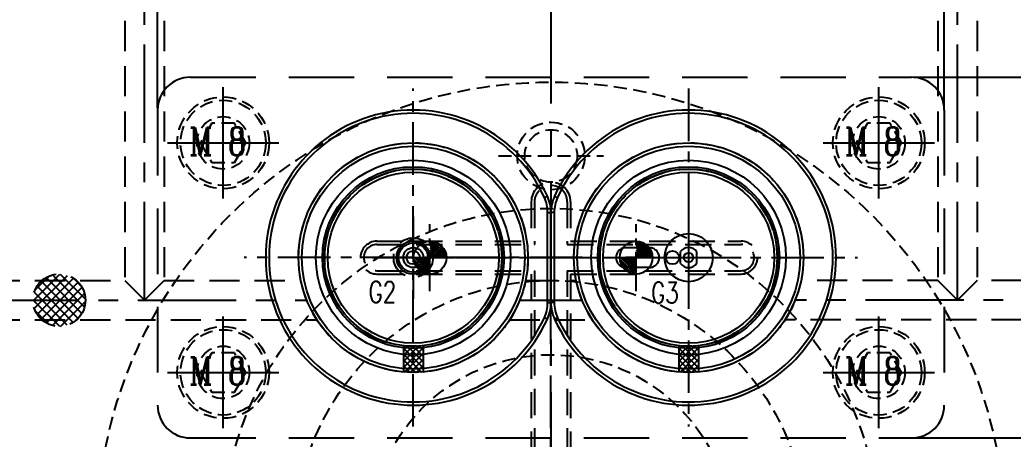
# Model space of a CAD drawing. Header units: millimetres. Extents: x 30214 to 31354, y -22640 to -21834.
# Drawn here: x 31064.4 to 31215.9, y -22036 to -21972.1 of the extents above; entities that cross this region are included whole.
import ezdxf

# ---------------------------------------------------------------- set-up
doc = ezdxf.new("R2010")
doc.units = ezdxf.units.MM
doc.header["$LTSCALE"] = 8
for name, pattern in [('CENTER', [2, 1.25, -0.25, 0.25, -0.25]), ('CENTER2', [1.125, 0.75, -0.125, 0.125, -0.125]), ('HIDDEN', [0.375, 0.25, -0.125])]:
    doc.linetypes.add(name, pattern=pattern)
doc.layers.get('DEFPOINTS').update_dxf_attribs({"color": 6})
for name, color, linetype in [('Cav-cor', 30, 'Continuous'), ('CL', 1, 'Continuous'), ('PIN', 5, 'Continuous'), ('PRODUCT', 1, 'Continuous'), ('Ru', 8, 'Continuous'), ('SCREW', 52, 'HIDDEN'), ('WT', 4, 'Continuous')]:
    doc.layers.add(name, color=color, linetype=linetype)
doc.layers.add('dim', color=3, linetype='Continuous', lineweight=15)
doc.styles.add('ROMANC', font='RomanC.ttf', dxfattribs={"width": 0.8, "height": 7})
doc.styles.get("Standard").update_dxf_attribs({"font": 'txt.shx', "width": 0.8, "bigfont": 'chineset.shx'})
doc.styles.add('txt', font='txt.shx', dxfattribs={"width": 0.75, "height": 3.2})
doc.dimstyles.new('ISO-25', dxfattribs={"dimtxt": 5, "dimasz": 4, "dimexe": 0.3, "dimexo": 0.3, "dimtad": 0, "dimzin": 1, "dimdsep": 46, "dimtxsty": 'Standard', "dimcen": 0, "dimclrd": 3, "dimclre": 3, "dimclrt": 3, "dimazin": 0, "dimtfac": 1, "dimtofl": 0, "dimtmove": 0, "dimatfit": 0, "dimfxl": 0, "dimarcsym": 0})

# ---------------------------------------------------------------- blocks, each defined once
blk = doc.blocks.new('*D27466')
at = {"layer": 'DEFPOINTS', "color": 0}
for p in [(31085.43, -21879.56), (31085.43, -21985.81), (31205.43, -21985.81)]:
    blk.add_point(p, dxfattribs=at)
at = {"layer": 'dim', "color": 3, "lineweight": -2}
for p, q in [((31085.43, -21985.51), (31085.43, -21879.26)), ((31089.43, -21879.56), (31136.47, -21879.56)), ((31201.43, -21879.56), (31154.39, -21879.56)), ((31205.43, -21985.51), (31205.43, -21879.26))]:
    blk.add_line(p, q, dxfattribs=at)
at = {"layer": 'dim', "color": 3}
for points in [[(31089.43, -21878.89), (31089.43, -21880.23), (31085.43, -21879.56)], [(31201.43, -21880.23), (31201.43, -21878.89), (31205.43, -21879.56)]]:
    blk.add_solid(points, dxfattribs=at)
at = {"layer": 'dim', "color": 3, "insert": (31145.43, -21879.56), "char_height": 5, "attachment_point": 5}
blk.add_mtext('120.00', dxfattribs=at)
blk = doc.blocks.new('*D27467')
at = {"layer": 'DEFPOINTS', "color": 0}
for p in [(31200.43, -21980.81), (31200.43, -22035.81), (31315.87, -22035.81)]:
    blk.add_point(p, dxfattribs=at)
at = {"layer": 'dim', "color": 3, "lineweight": -2}
for p, q in [((31200.73, -21980.81), (31316.17, -21980.81)), ((31315.87, -21984.81), (31315.87, -22000.36)), ((31315.87, -22031.81), (31315.87, -22016.27)), ((31200.73, -22035.81), (31316.17, -22035.81))]:
    blk.add_line(p, q, dxfattribs=at)
at = {"layer": 'dim', "color": 3}
for points in [[(31316.54, -21984.81), (31315.21, -21984.81), (31315.87, -21980.81)], [(31315.21, -22031.81), (31316.54, -22031.81), (31315.87, -22035.81)]]:
    blk.add_solid(points, dxfattribs=at)
at = {"layer": 'dim', "color": 3, "insert": (31315.87, -22008.31), "char_height": 5, "attachment_point": 5, "rotation": 90}
blk.add_mtext('55.00', dxfattribs=at)
blk = doc.blocks.new('cb_8')
at = {"linetype": 'HIDDEN'}
blk.add_circle((0, 0), 7, dxfattribs=at)
at = {"layer": 'SCREW', "linetype": 'CENTER2', "ltscale": 5}
for p, q in [((0, -8.5), (0, 8.5)), ((-8.5, 0), (8.5, 0))]:
    blk.add_line(p, q, dxfattribs=at)
at = {"layer": 'SCREW'}
blk.add_lwpolyline([(-1.73, 3), (-3.46, 0), (-1.73, -3), (1.73, -3), (3.46, 0), (1.73, 3)], close=True, dxfattribs=at)
for radius in [6.5, 4]:
    blk.add_circle((0, 0), radius, dxfattribs=at)
at = {"layer": 'dim', "style": 'ROMANC', "width": 0.8}
blk.add_text('M 8', height=4.186, dxfattribs=at).set_placement((-5.2, -1.86))
blk = doc.blocks.new('*D27475')
at = {"layer": 'DEFPOINTS', "color": 0}
for p in [(31079.43, -21929.81), (30992.79, -22171.81), (31079.43, -22171.81)]:
    blk.add_point(p, dxfattribs=at)
at = {"layer": 'dim', "color": 3, "lineweight": -2}
for p, q in [((31079.13, -21929.81), (30992.49, -21929.81)), ((30992.79, -21933.81), (30992.79, -22040.86)), ((30992.79, -22167.81), (30992.79, -22060.77)), ((31079.13, -22171.81), (30992.49, -22171.81))]:
    blk.add_line(p, q, dxfattribs=at)
at = {"layer": 'dim', "color": 3}
for points in [[(30993.46, -21933.81), (30992.12, -21933.81), (30992.79, -21929.81)], [(30992.12, -22167.81), (30993.46, -22167.81), (30992.79, -22171.81)]]:
    blk.add_solid(points, dxfattribs=at)
at = {"layer": 'dim', "color": 3, "insert": (30992.79, -22050.81), "char_height": 5, "attachment_point": 5, "rotation": 90}
blk.add_mtext('242.00', dxfattribs=at)
blk = doc.blocks.new('20160825.170639')
at = {"layer": 'Cav-cor', "color": 6, "linetype": 'CENTER', "ltscale": 0.8}
for p, q in [((0, -25.77), (0, 25.77)), ((25.77, 0), (-25.77, 0))]:
    blk.add_line(p, q, dxfattribs=at)
at = {"layer": 'Cav-cor', "color": 241}
for p, q in [((20, 9.17), (20.45, 9.37)), ((20.5, 6.87), (21, 6.87)), ((20.5, -6.87), (20.5, 6.87)), ((21, -6.87), (21, 6.87)), ((-1.22, -0.92), (-1.22, 0.92)), ((1.22, 0.92), (1.22, -0.92)), ((20.5, -6.87), (21, -6.87)), ((20.45, -9.37), (20, -9.17))]:
    blk.add_line(p, q, dxfattribs=at)
for centre, radius in [((0, 0), 17.5), ((0, 0), 17), ((0, 0), 14.84), ((0, 0), 13.85), ((0, 0), 13.54), ((0, 0), 13.05), ((2.45, 0), 1.02)]:
    blk.add_circle(centre, radius, dxfattribs=at)
for centre, radius, start, end in [((0, 0), 22.5, 24.62, 335.38), ((0, 0), 22, 24.6201, 335.3799), ((15, 6.87), 5.5, 0, 24.6205), ((15, 6.87), 6, 0, 24.62), ((0, 0), 1.53, 36.8699, 143.1301), ((0, 0), 1.53, 216.8699, 323.1301), ((15, -6.87), 5.5, 335.3795, 0), ((15, -6.87), 6, 335.38, 0)]:
    blk.add_arc(centre, radius, start, end, dxfattribs=at)
blk = doc.blocks.new('20160825.170652')
at = {"layer": 'Cav-cor', "color": 6, "linetype": 'CENTER', "ltscale": 0.8}
for p, q in [((0, 25.77), (0, -25.77)), ((-25.77, 0), (25.77, 0))]:
    blk.add_line(p, q, dxfattribs=at)
at = {"layer": 'Cav-cor', "color": 241}
for p, q in [((-20.45, 9.37), (-20, 9.17)), ((-20.5, 6.87), (-21, 6.87)), ((-21, 6.87), (-21, -6.87)), ((-20.5, 6.87), (-20.5, -6.87)), ((-20.5, -6.87), (-21, -6.87)), ((-20, -9.17), (-20.45, -9.37))]:
    blk.add_line(p, q, dxfattribs=at)
for radius in [17.5, 17, 14.84, 13.85, 13.54, 13.05, 2.55, 2.24, 1.53, 1.02]:
    blk.add_circle((0, 0), radius, dxfattribs=at)
for centre, radius, start, end in [((0, 0), 22.5, 204.62, 155.38), ((0, 0), 22, 204.6201, 155.3798), ((-15, 6.87), 6, 155.38, 180), ((-15, 6.87), 5.5, 155.3793, 180), ((-15, -6.87), 6, 180, 204.62), ((-15, -6.87), 5.5, 180, 204.6205)]:
    blk.add_arc(centre, radius, start, end, dxfattribs=at)
blk = doc.blocks.new('*D27481')
at = {"layer": 'DEFPOINTS', "color": 0}
for p in [(31200.43, -22035.81), (31295.6, -22035.81), (31205.43, -22050.81)]:
    blk.add_point(p, dxfattribs=at)
at = {"layer": 'dim', "color": 3, "lineweight": -2}
for p, q in [((31295.6, -22031.81), (31295.6, -22027.81)), ((31200.73, -22035.81), (31295.9, -22035.81)), ((31205.73, -22050.81), (31295.9, -22050.81)), ((31295.6, -22054.81), (31295.6, -22058.81))]:
    blk.add_line(p, q, dxfattribs=at)
at = {"layer": 'dim', "color": 3}
for points in [[(31294.93, -22031.81), (31296.27, -22031.81), (31295.6, -22035.81)], [(31296.27, -22054.81), (31294.93, -22054.81), (31295.6, -22050.81)]]:
    blk.add_solid(points, dxfattribs=at)
at = {"layer": 'dim', "color": 3, "insert": (31295.6, -22020.52), "char_height": 5, "attachment_point": 5, "rotation": 90}
blk.add_mtext('15.00', dxfattribs=at)

msp = doc.modelspace()

# ---------------------------------------------------------------- hatches: boundary and pattern name
at = {"layer": 'PIN', "linetype": 'Continuous'}
h = msp.add_hatch(dxfattribs=at)
h.set_pattern_fill('ANSI31', color=256, scale=2, angle=90, style=0)
h.set_pattern_definition([(135, (31332.26393, -22022.55306), (-0.1767767, -0.1767767), [])])
h.paths.add_polyline_path([(31126.982, -22008.313), (31124.482, -22008.313, 0.4142136), (31126.982, -22010.813)])
h.paths.add_polyline_path([(31126.982, -22005.813), (31126.982, -22008.313), (31129.482, -22008.313, 0.4142136)])
h = msp.add_hatch(dxfattribs=at)
h.set_pattern_fill('ANSI31', color=256, scale=2, angle=90, style=0)
h.set_pattern_definition([(135, (31363.71393, -22022.55306), (-0.1767767, -0.1767767), [])])
h.paths.add_polyline_path([(31158.432, -22008.313), (31155.932, -22008.313, 0.4142136), (31158.432, -22010.813)])
h.paths.add_polyline_path([(31158.432, -22005.813), (31158.432, -22008.313), (31160.932, -22008.313, 0.4142136)])
at = {"layer": 'WT', "ltscale": 2.3}
h = msp.add_hatch(dxfattribs=at)
h.set_pattern_fill('ANSI37', color=81, scale=0.3, style=0)
h.set_pattern_definition([(45, (3552.5963, 449.0528), (-0.67351921, 0.67351921), []), (135, (3552.5963, 449.0528), (-0.67351921, -0.67351921), [])])
h.paths.add_polyline_path([(31066.432, -22014.813, -0.2152504), (31067.786, -22011.813), (31073.078, -22011.813, -0.2152504), (31074.432, -22014.813)])
h.paths.add_polyline_path([(31066.432, -22014.813), (31074.432, -22014.813, -0.2152504), (31073.078, -22017.813), (31067.786, -22017.813, -0.2152504)])
h.paths.add_polyline_path([(31067.786, -22011.813, -0.3779645), (31073.078, -22011.813)])
h.paths.add_polyline_path([(31067.786, -22017.813), (31073.078, -22017.813, -0.3779645)])
at = {"layer": 'WT', "linetype": 'HIDDEN', "ltscale": 2.3}
h = msp.add_hatch(dxfattribs=at)
h.set_pattern_fill('ANSI37', color=81, scale=0.2, style=0)
h.set_pattern_definition([(45, (3874.262, 449.05285), (-0.449012806, 0.449012806), []), (135, (3874.262, 449.05285), (-0.449012806, -0.449012806), [])])
h.paths.add_polyline_path([(31122.932, -22025.749), (31122.932, -22021.73, 0.0557281), (31125.932, -22021.73), (31125.932, -22025.749, -0.0429362)])
h = msp.add_hatch(dxfattribs=at)
h.set_pattern_fill('ANSI37', color=81, scale=0.2, style=0)
h.set_pattern_definition([(45, (3916.262, 449.05285), (-0.449012806, 0.449012806), []), (135, (3916.262, 449.05285), (-0.449012806, -0.449012806), [])])
h.paths.add_polyline_path([(31164.932, -22025.749), (31164.932, -22021.73, 0.0557281), (31167.932, -22021.73), (31167.932, -22025.749, -0.0429362)])

# ---------------------------------------------------------------- linework, layer by layer
at = {"linetype": 'HIDDEN'}
msp.add_line((31137.432, -21992.813), (31153.432, -21992.813), dxfattribs=at)
for centre, radius in [((31145.432, -22050.813), 69.25), ((31145.432, -21992.813), 5.15), ((31145.432, -21992.813), 4), ((31145.432, -22050.813), 50), ((31145.432, -22050.813), 39), ((31145.432, -22050.813), 27.69)]:
    msp.add_circle(centre, radius, dxfattribs=at)
at = {"layer": 'Cav-cor', "color": 241, "linetype": 'HIDDEN', "ltscale": 5}
for p, q in [((31090.432, -21980.813), (31200.432, -21980.813)), ((31085.432, -21985.813), (31085.432, -22030.813)), ((31205.432, -21985.813), (31205.432, -22030.813)), ((31090.432, -22035.813), (31200.432, -22035.813))]:
    msp.add_line(p, q, dxfattribs=at)
at = {"layer": 'Cav-cor', "color": 241}
for centre, start, end in [((31090.432, -21985.813), 90, 180), ((31200.432, -21985.813), 0, 90)]:
    msp.add_arc(centre, 5, start, end, dxfattribs=at)
at = {"layer": 'Cav-cor', "color": 241, "linetype": 'HIDDEN', "ltscale": 5}
for centre, start, end in [((31090.432, -22030.813), 180, 270), ((31200.432, -22030.813), 270, 0)]:
    msp.add_arc(centre, 5, start, end, dxfattribs=at)
at = {"layer": 'CL', "color": 0, "linetype": 'CENTER', "ltscale": 2}
msp.add_line((31145.432, -21900.813), (31145.432, -22200.813), dxfattribs=at)
at = {"layer": 'CL', "color": 6, "linetype": 'CENTER', "ltscale": 0.5}
for p, q in [((31124.432, -22002.033), (31124.432, -22014.594)), ((31166.432, -22003.225), (31166.432, -22013.402)), ((31118.152, -22008.313), (31130.712, -22008.313)), ((31161.344, -22008.313), (31171.52, -22008.313))]:
    msp.add_line(p, q, dxfattribs=at)
at = {"layer": 'PIN', "linetype": 'CENTER2'}
for p, q in [((31126.982, -22013.423), (31126.982, -22003.204)), ((31158.432, -22013.423), (31158.432, -22003.204)), ((31121.872, -22008.313), (31132.092, -22008.313)), ((31153.322, -22008.313), (31163.542, -22008.313))]:
    msp.add_line(p, q, dxfattribs=at)
at = {"layer": 'PIN', "linetype": 'Continuous'}
for centre in [(31126.982, -22008.313), (31158.432, -22008.313)]:
    msp.add_circle(centre, 2.5, dxfattribs=at)
at = {"layer": 'PRODUCT', "linetype": 'Continuous'}
for p, q in [((31165.208, -22009.231), (31165.208, -22007.395)), ((31167.656, -22007.395), (31167.656, -22009.231))]:
    msp.add_line(p, q, dxfattribs=at)
for centre, radius in [((31166.432, -22008.313), 3.672), ((31163.984, -22008.313), 1.02), ((31166.432, -22008.313), 0.714)]:
    msp.add_circle(centre, radius, dxfattribs=at)
for start, end in [(36.8699, 143.1301), (216.8699, 323.1301)]:
    msp.add_arc((31166.432, -22008.313), 1.53, start, end, dxfattribs=at)
at = {"layer": 'Ru', "color": 253, "linetype": 'HIDDEN', "ltscale": 2}
for p, q in [((31142.432, -21999.813), (31142.432, -22005.813)), ((31142.932, -21999.813), (31142.932, -22006.313)), ((31147.932, -21999.813), (31147.932, -22006.313)), ((31148.432, -21999.813), (31148.432, -22005.813)), ((31118.88, -22005.813), (31142.432, -22005.813)), ((31118.88, -22006.313), (31142.932, -22006.313)), ((31147.932, -22006.313), (31174.432, -22006.313)), ((31148.432, -22005.813), (31174.432, -22005.813)), ((31118.88, -22010.313), (31142.932, -22010.313)), ((31118.88, -22010.813), (31142.432, -22010.813)), ((31142.432, -22010.813), (31142.432, -22088.313)), ((31142.932, -22010.313), (31142.932, -22088.813)), ((31147.932, -22010.313), (31147.932, -22088.813)), ((31147.932, -22010.313), (31174.432, -22010.313)), ((31148.432, -22010.813), (31148.432, -22088.313)), ((31148.432, -22010.813), (31174.432, -22010.813))]:
    msp.add_line(p, q, dxfattribs=at)
at = {"layer": 'Ru', "color": 253, "linetype": 'CENTER', "ltscale": 0.8}
for p, q in [((31145.432, -22098.313), (31145.432, -21999.813)), ((31160.46, -22006.813), (31156.851, -22006.813)), ((31118.88, -22008.313), (31174.432, -22008.313)), ((31160.46, -22008.313), (31156.851, -22008.313)), ((31160.46, -22009.813), (31156.851, -22009.813))]:
    msp.add_line(p, q, dxfattribs=at)
at = {"layer": 'Ru', "color": 253, "linetype": 'HIDDEN', "ltscale": 2}
for radius in [3, 2.5]:
    msp.add_circle((31124.432, -22008.313), radius, dxfattribs=at)
for centre, radius, start, end in [((31145.432, -21999.813), 3, 0, 180), ((31145.432, -21999.813), 2.5, 0, 180), ((31118.88, -22008.313), 2.5, 90, 270), ((31118.88, -22008.313), 2, 90, 270), ((31174.432, -22008.313), 2.5, 270, 90), ((31174.432, -22008.313), 2, 270, 90)]:
    msp.add_arc(centre, radius, start, end, dxfattribs=at)
at = {"layer": 'Ru', "color": 253, "linetype": 'CENTER', "ltscale": 0.8}
for centre, start, end in [((31156.851, -22008.313), 90, 270), ((31160.46, -22008.313), 270, 90)]:
    msp.add_arc(centre, 1.5, start, end, dxfattribs=at)
at = {"layer": 'WT', "color": 81, "linetype": 'CENTER', "ltscale": 1.5}
for p, q in [((31083.432, -22014.813), (31083.432, -21900.813)), ((31207.432, -22014.813), (31207.432, -21900.813)), ((31010.432, -22014.813), (31108.184, -22014.813)), ((31140.68, -22014.813), (31150.184, -22014.813)), ((31280.432, -22014.813), (31182.68, -22014.813))]:
    msp.add_line(p, q, dxfattribs=at)
at = {"layer": 'WT', "color": 81, "linetype": 'HIDDEN', "ltscale": 2.3}
for p, q in [((31080.432, -21930.813), (31080.432, -22011.813)), ((31086.432, -21930.813), (31086.432, -22011.813)), ((31204.432, -21930.813), (31204.432, -22011.813)), ((31210.432, -21930.813), (31210.432, -22011.813)), ((31018.432, -22011.813), (31080.432, -22011.813)), ((31080.432, -22011.813), (31083.432, -22014.813)), ((31083.432, -22014.813), (31086.432, -22011.813)), ((31086.432, -22011.813), (31107.285, -22011.813)), ((31141.578, -22011.813), (31149.285, -22011.813)), ((31204.432, -22011.813), (31183.578, -22011.813)), ((31207.432, -22014.813), (31204.432, -22011.813)), ((31210.432, -22011.813), (31207.432, -22014.813)), ((31272.432, -22011.813), (31210.432, -22011.813)), ((31018.432, -22017.813), (31109.735, -22017.813)), ((31139.129, -22017.813), (31151.735, -22017.813)), ((31272.432, -22017.813), (31181.129, -22017.813)), ((31122.932, -22021.73), (31122.932, -22025.749)), ((31125.932, -22021.73), (31125.932, -22025.749)), ((31164.932, -22021.73), (31164.932, -22025.749)), ((31167.932, -22021.73), (31167.932, -22025.749))]:
    msp.add_line(p, q, dxfattribs=at)
for centre, radius in [((31124.432, -22008.313), 17.5), ((31166.432, -22008.313), 17.5), ((31124.432, -22008.313), 13.5), ((31166.432, -22008.313), 13.5), ((31070.432, -22014.813), 4)]:
    msp.add_circle(centre, radius, dxfattribs=at)

# ---------------------------------------------------------------- block references
at = {"layer": 'dim', "rotation": 180}
for name, p in [('20160825.170652', (31124.432, -22008.313)), ('20160825.170639', (31166.432, -22008.313))]:
    msp.add_blockref(name, p, dxfattribs=at)
at = {"layer": 'SCREW'}
for p in [(31095.432, -21990.813), (31195.432, -21990.813), (31095.432, -22025.813), (31195.432, -22025.813)]:
    msp.add_blockref('cb_8', p, dxfattribs=at)

# ---------------------------------------------------------------- texts
at = {"layer": 'dim', "color": 6, "char_height": 3.2, "width": 2.83804, "attachment_point": 1, "style": 'txt'}
for s, insert in [('G2', (31117.616, -22011.941)), ('G3', (31160.714, -22012.04))]:
    msp.add_mtext(s, dxfattribs=dict(at, insert=insert))

# ---------------------------------------------------------------- dimensions: what is measured, and where the dimension line sits
at = {"layer": 'dim'}
dim = msp.add_linear_dim(base=(31085.432, -21879.559), p1=(31205.432, -21985.813), p2=(31085.432, -21985.813), angle=180, dimstyle='ISO-25', override={"dimscale": 1}, dxfattribs=at)
dim.commit()
dim.dimension.update_dxf_attribs({"geometry": '*D27466', "text_midpoint": (31145.432, -21879.559), "dimtype": 160})
for base, p1, p2, picture, middle in [((30992.79, -22171.813), (31079.432, -21929.813), (31079.432, -22171.813), '*D27475', (30992.79, -22050.813)), ((31315.873, -22035.813), (31200.432, -21980.813), (31200.432, -22035.813), '*D27467', (31315.873, -22008.313))]:
    dim = msp.add_linear_dim(base=base, p1=p1, p2=p2, angle=90, dimstyle='ISO-25', override={"dimscale": 1}, dxfattribs=at)
    dim.commit()
    dim.dimension.update_dxf_attribs({"geometry": picture, "text_midpoint": middle})
dim = msp.add_linear_dim(base=(31295.599, -22035.813), p1=(31205.432, -22050.813), p2=(31200.432, -22035.813), angle=90, dimstyle='ISO-25', dxfattribs=at)
dim.commit()
dim.dimension.update_dxf_attribs({"geometry": '*D27481', "text_midpoint": (31295.599, -22020.522)})

doc.saveas('drawing.dxf')
